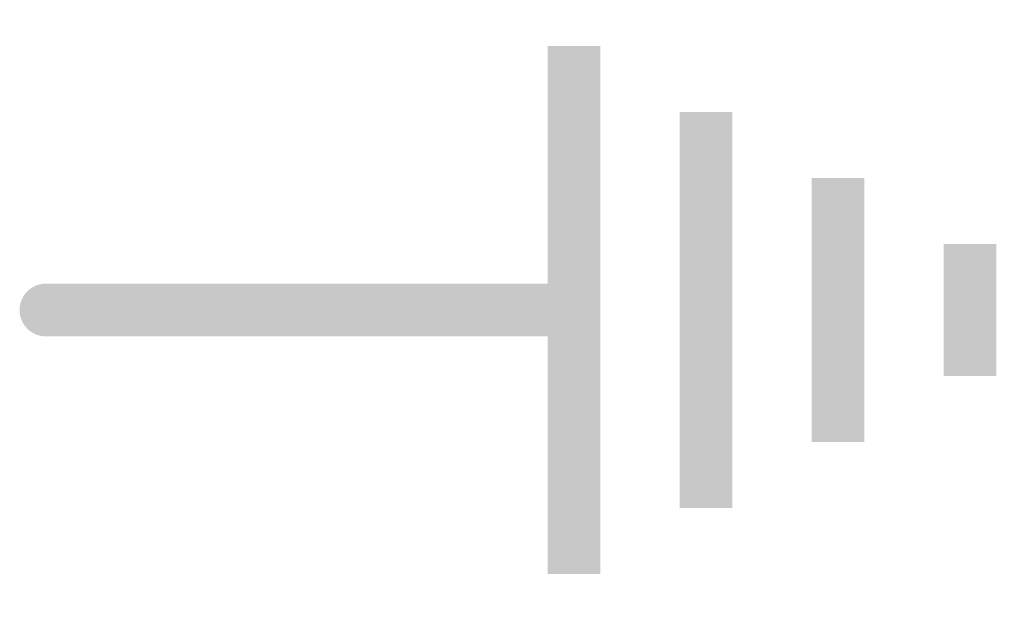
# Model space of a CAD drawing. Extents: x -0.005 to 0.18, y -0.055 to 0.055.
import ezdxf

# ---------------------------------------------------------------- set-up
doc = ezdxf.new("R2010")
doc.units = 0
doc.header["$MEASUREMENT"] = 0
doc.layers.get('0').update_dxf_attribs({"linetype": 'CONTINUOUS'})
doc.layers.add('21', color=251, linetype='CONTINUOUS')

msp = doc.modelspace()

# ---------------------------------------------------------------- linework, layer by layer
at = {"color": 0, "linetype": 'ByBlock', "lineweight": -2, "const_width": 0.01}
for points in [[(0.1, -0.05), (0.1, 0.05)], [(0.125, -0.0375), (0.125, 0.0375)], [(0.15, -0.025), (0.15, 0.025)], [(0.175, -0.0125), (0.175, 0.0125)]]:
    msp.add_lwpolyline(points, dxfattribs=at)
at = {"color": 0, "linetype": 'ByBlock', "lineweight": -2, "const_width": 0.005}
msp.add_lwpolyline([(0, -0.0025, 1), (0, 0.0025, 1)], format="xyb", close=True, dxfattribs=at)
at = {"layer": '21', "color": 0, "linetype": 'ByBlock', "lineweight": -2, "const_width": 0.01}
msp.add_lwpolyline([(0.1, 0), (0, 0)], dxfattribs=at)

doc.saveas('drawing.dxf')
